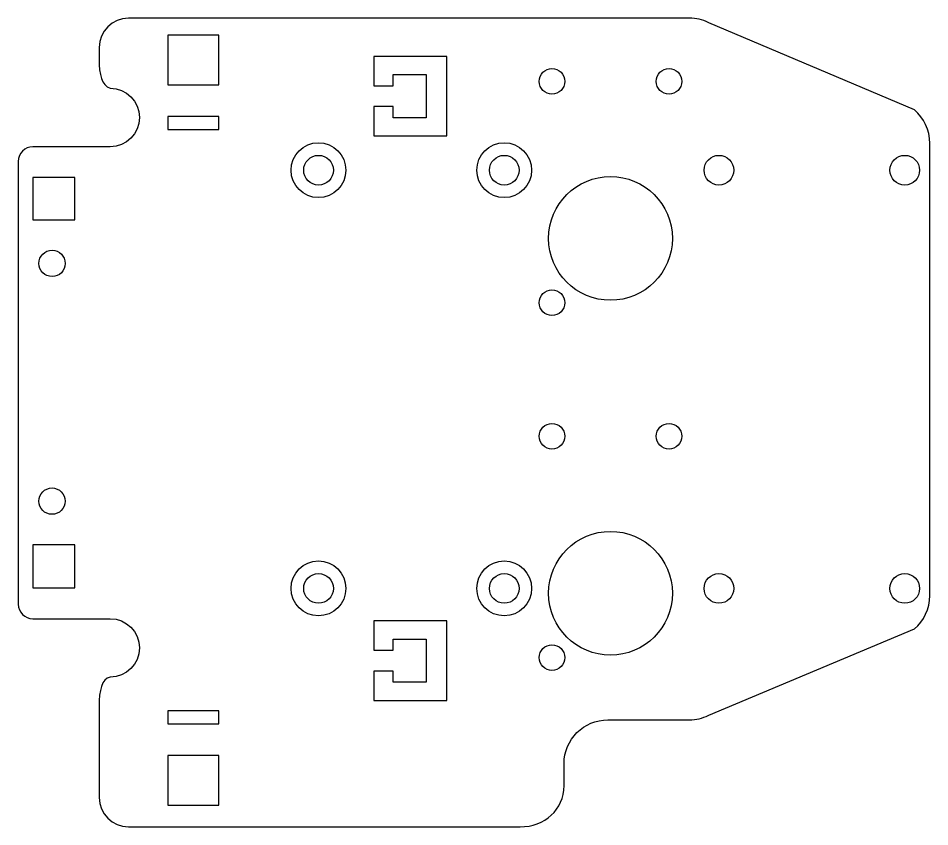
# Model space of a CAD drawing. Extents: x -130 to 662, y -187 to 471.
# Drawn here: x 60.2 to 184.8, y -160 to -49.5 of the extents above; entities that cross this region are included whole.
import ezdxf

# ---------------------------------------------------------------- set-up
doc = ezdxf.new("R2010")
doc.units = 0
doc.header["$MEASUREMENT"] = 0
doc.layers.add('LAYER_1_0_0_0', color=160, linetype='Continuous')

msp = doc.modelspace()

# ---------------------------------------------------------------- linework, layer by layer
at = {"layer": 'LAYER_1_0_0_0', "color": 1}
for points in [[(87.66, -51.84), (80.67, -51.84), (80.67, -58.62), (87.66, -58.62)], [(111.46, -61.6), (108.85, -61.6), (108.85, -65.61), (118.82, -65.61), (118.82, -54.73), (108.85, -54.73), (108.85, -58.74), (111.46, -58.74), (111.46, -57.22), (115.97, -57.22), (115.97, -63.12), (111.46, -63.12)], [(67.96, -71.3), (62.21, -71.3), (62.21, -77.07), (67.96, -77.07)], [(67.96, -121.48), (62.21, -121.48), (62.21, -127.36), (67.96, -127.36)], [(111.46, -138.74), (108.85, -138.74), (108.85, -142.75), (118.82, -142.75), (118.82, -131.87), (108.85, -131.87), (108.85, -135.88), (111.46, -135.88), (111.46, -134.36), (115.97, -134.36), (115.97, -140.26), (111.46, -140.26)], [(80.67, -157.07), (87.66, -157.07), (87.66, -150.3), (80.67, -150.3)]]:
    msp.add_lwpolyline(points, close=True, dxfattribs=at)
for points in [[(80.67, -64.72), (87.66, -64.72), (87.66, -62.94), (80.67, -62.94), (80.67, -64.72)], [(80.67, -145.97), (87.66, -145.97), (87.66, -144.19), (80.67, -144.19), (80.67, -145.97)]]:
    msp.add_lwpolyline(points, dxfattribs=at)
for centre, radius in [((133.19, -58.15), 1.75), ((149.19, -58.15), 1.75), ((101.27, -70.29), 2.03), ((126.67, -70.29), 2.03), ((156.02, -70.29), 2.03), ((181.42, -70.29), 2.03), ((141.19, -79.61), 8.46), ((64.84, -83.03), 1.8), ((133.19, -88.4), 1.75), ((133.19, -106.65), 1.75), ((149.19, -106.65), 1.75), ((64.83, -115.52), 1.8), ((141.19, -128.11), 8.46), ((101.27, -127.44), 2.03), ((126.67, -127.44), 2.03), ((156.02, -127.44), 2.03), ((181.42, -127.44), 2.03), ((133.19, -136.9), 1.75)]:
    msp.add_circle(centre, radius, dxfattribs=at)
at = {"layer": 'LAYER_1_0_0_0', "color": 2}
for centre in [(101.26, -70.29), (126.66, -70.29), (101.26, -127.44), (126.66, -127.44)]:
    msp.add_circle(centre, 3.75, dxfattribs=at)
at = {"layer": 'LAYER_1_0_0_0', "color": 7}
msp.add_open_spline([(71.28, -143.58), (71.28, -141.37), (71.58, -139.81), (72.78, -139.58), (74.99, -139.58), (76.78, -137.79), (76.78, -135.58), (76.78, -133.37), (74.99, -131.58), (72.78, -131.58), (72.78, -131.58), (62.21, -131.58), (62.21, -131.58), (61.11, -131.58), (60.21, -130.69), (60.21, -129.58), (60.21, -129.58), (60.21, -69.08), (60.21, -69.08), (60.21, -67.98), (61.11, -67.08), (62.21, -67.08), (62.21, -67.08), (72.78, -67.08), (72.78, -67.08), (74.99, -67.08), (76.78, -65.29), (76.78, -63.08), (76.78, -60.87), (74.99, -59.08), (72.78, -59.08), (71.58, -58.67), (71.28, -57.29), (71.28, -55.08), (71.28, -55.08), (71.28, -53.52), (71.28, -53.52), (71.28, -51.31), (73.07, -49.52), (75.28, -49.52), (75.28, -49.52), (151.97, -49.52), (151.97, -49.52), (152.9, -49.52), (153.77, -49.73), (154.56, -50.1), (154.56, -50.1), (154.63, -50.14), (154.63, -50.14), (154.63, -50.14), (182.75, -62.06), (182.75, -62.06), (182.75, -62.06), (182.75, -62.06), (182.75, -62.06), (184.03, -63.16), (184.84, -64.79), (184.84, -66.62), (184.84, -66.62), (184.84, -128.43), (184.84, -128.43), (184.84, -130.25), (184.03, -131.88), (182.75, -132.98), (182.75, -132.98), (182.75, -132.98), (182.75, -132.98), (182.75, -132.98), (154.63, -144.78), (154.63, -144.78), (154.63, -144.78), (154.56, -144.81), (154.56, -144.81), (153.77, -145.19), (152.9, -145.4), (151.97, -145.4), (151.97, -145.4), (140.84, -145.4), (140.84, -145.4), (137.53, -145.4), (134.84, -148.08), (134.84, -151.4), (134.84, -151.4), (134.84, -154.4), (134.84, -154.4), (134.84, -157.71), (132.15, -160.02), (128.84, -160.02), (128.84, -160.02), (75.29, -160.02), (75.29, -160.02), (75.29, -160.02), (75.28, -160.02), (75.28, -160.02), (73.07, -160.02), (71.28, -158.23), (71.28, -156.02), (71.28, -156.02), (71.28, -143.58), (71.28, -143.58)], degree=3, knots=[0, 0, 0, 0, 1, 1, 1, 2, 2, 2, 3, 3, 3, 4, 4, 4, 5, 5, 5, 6, 6, 6, 7, 7, 7, 8, 8, 8, 9, 9, 9, 10, 10, 10, 11, 11, 11, 12, 12, 12, 13, 13, 13, 14, 14, 14, 15, 15, 15, 16, 16, 16, 17, 17, 17, 18, 18, 18, 19, 19, 19, 20, 20, 20, 21, 21, 21, 22, 22, 22, 23, 23, 23, 24, 24, 24, 25, 25, 25, 26, 26, 26, 27, 27, 27, 28, 28, 28, 29, 29, 29, 30, 30, 30, 31, 31, 31, 32, 32, 32, 33, 33, 33, 33], dxfattribs=at)

doc.saveas('drawing.dxf')
